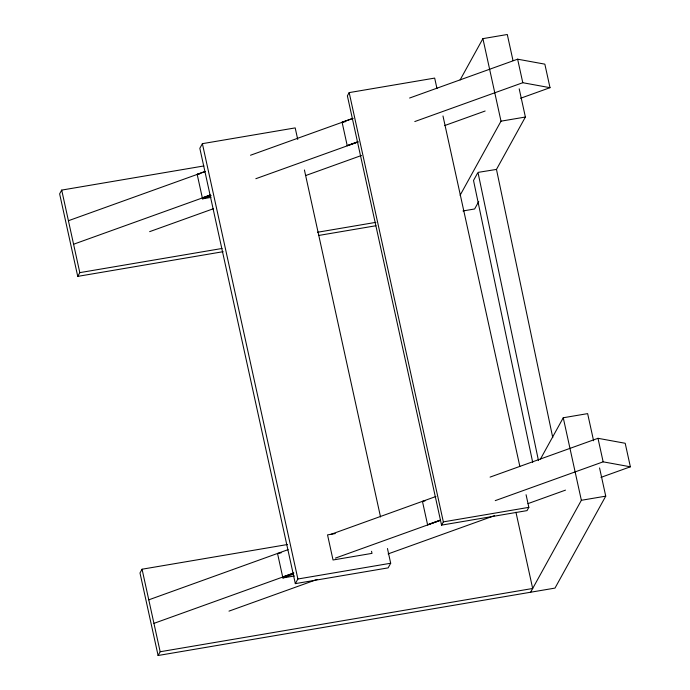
<?xml version="1.0" encoding="UTF-8"?>
<svg xmlns="http://www.w3.org/2000/svg" width="690" height="690" viewBox="0 0 690 690"><rect width="100%" height="100%" fill="white"/><g stroke="black" fill="none" stroke-linecap="round" stroke-linejoin="round"><path stroke-width="1.03" d="M203.921 165.945L61.703 190.095L59.633 193.847L77.737 276.38L223.137 251.686M77.737 276.38L79.807 272.636L61.703 190.095M297.726 139.466L295.191 127.9L202.386 143.667L199.824 148.298L295.329 583.636L388.134 567.87L390.687 563.238L387.461 548.516M436.986 88.605L434.674 78.091L349.175 92.607L347.38 95.858L441.548 525.133L527.048 510.609L528.842 507.357L526.073 494.73M287.454 544.522L142.062 569.216L139.992 572.967L158.096 655.5L554.993 588.096L605.742 496.153L599.558 467.941M460.118 79.919L482.905 38.64L507.288 34.5L513.015 60.617M158.096 655.5L160.166 651.748L142.062 569.216M460.092 195.296L501.009 121.173L482.905 38.64M477.48 173.293L473.521 180.461L532.689 462.317M478.722 201.566L474.634 208.975L462.973 210.959M552.759 437.615L496.472 169.421L525.392 117.033L519.199 88.829M295.329 583.636L297.882 579.005L202.386 143.667M441.548 525.133L443.342 521.882L349.175 92.607M540.468 459.04L563.256 417.761L587.639 413.621L593.598 440.781M530.61 592.236L581.36 500.293L563.256 417.761M210.959 197.4L202.541 198.832L197.168 174.329L204.878 171.56M357.851 141.942L347.251 145.754L342.085 122.225L352.685 118.413M68.422 220.722L205.379 171.474M250.505 155.241L353.133 118.344M409.601 98.032L517.629 59.185L544.85 64.153L550.008 87.682L520.614 98.256M347.217 145.599L357.817 141.786M202.334 197.858L210.036 195.08M73.58 244.243L210.269 195.097M255.835 178.71L358.093 141.942M414.794 121.552L522.787 82.714L550.008 87.682M202.541 198.832L211.218 195.71M149.644 231.65L213.503 208.691M305.739 175.519L361.482 155.474M444.602 125.589L485.139 111.012M148.781 599.834L288.127 549.637M331.088 534.276L435.933 496.49M490.081 477.109L597.989 438.305L625.2 443.273L630.367 466.802L600.973 477.368M427.576 524.719L440.099 520.208M282.684 576.969L293.285 573.157M440.134 520.364L427.61 524.874L422.444 501.345L424.971 500.914M153.939 623.363L293.862 573.045M335.392 558.115L440.427 520.346M495.239 500.638L603.146 461.834L630.367 466.802M281.149 552.828L277.527 553.449L282.9 577.944L293.5 574.132M228.985 611.133L317.167 579.419M388.116 553.906L494.549 515.637M527.997 503.614L565.498 490.124M342.085 122.225L345.664 121.621M501.009 121.173L525.392 117.033M197.168 174.329L199.755 173.889M79.807 272.636L222.025 248.478M317.538 232.254L375.912 222.344M318.651 235.463L375.964 225.734M335.254 533.568L327.534 534.879L333.037 559.987L371.996 553.371L371.539 551.284M443.342 521.882L528.842 507.357M581.36 500.293L605.742 496.153M282.9 577.944L294.466 575.977M297.882 579.005L390.687 563.238M160.166 651.748L532.68 588.484L515.948 512.221M496.472 169.421L477.98 172.397L538.459 460.566M517.629 59.185L522.787 82.714M597.989 438.305L603.146 461.834M442.98 115.963L519.837 466.328M304.419 169.964L380.535 516.974"/></g></svg>
